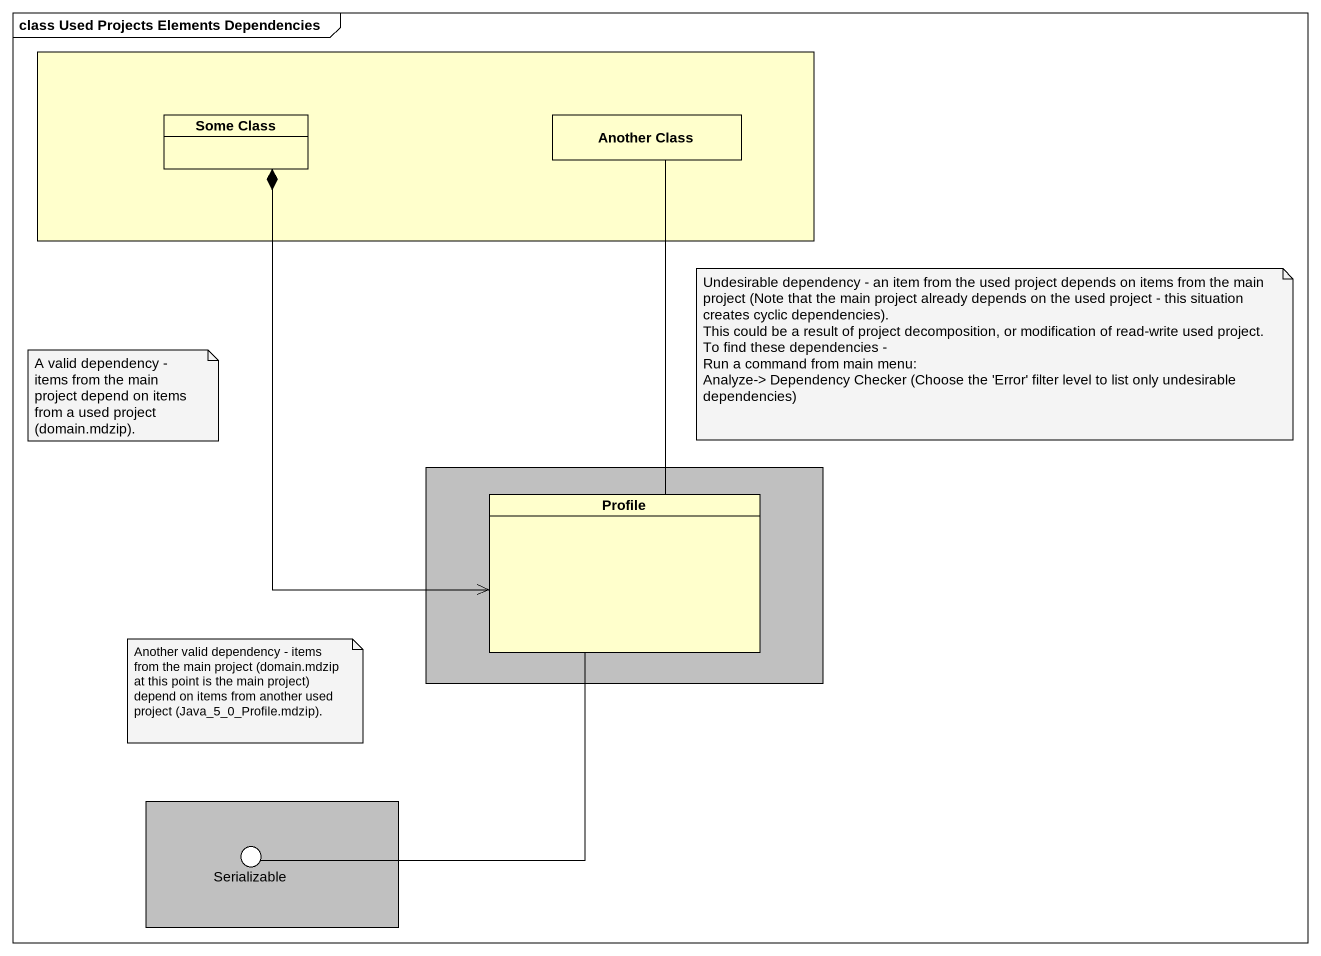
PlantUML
@startuml
mainframe class Used Projects Elements Dependencies
allowmixing
hide circle
hide empty members
rectangle " " as rectangle1 #FFFFCC {
  class "Some Class" as Some_Class
  class "Another Class" as Another_Class
}
rectangle " " as rectangle2 #C0C0C0 {
  class Profile
}
rectangle " " as rectangle3 #C0C0C0
() Serializable
rectangle3 -left- Serializable
Some_Class *--> Profile
Profile -up- Another_Class
Profile -- Serializable
note as N1
  Undesirable dependency - an item from the used project depends on items from the main project (Note that the main project already depends on the used project - this situation creates cyclic dependencies).
  This could be a result of project decomposition, or modification of read-write used project.
  To find these dependencies -
  Run a command from main menu:
  Analyze-> Dependency Checker (Choose the 'Error' filter level to list only undesirable dependencies)
end note
note as N2
  A valid dependency - items from the main project depend on items from a used project (domain.mdzip).
end note
note as N3
  Another valid dependency - items from the main project (domain.mdzip at this point is the main project) depend on items from another used project (Java_5_0_Profile.mdzip).
end note
@enduml
